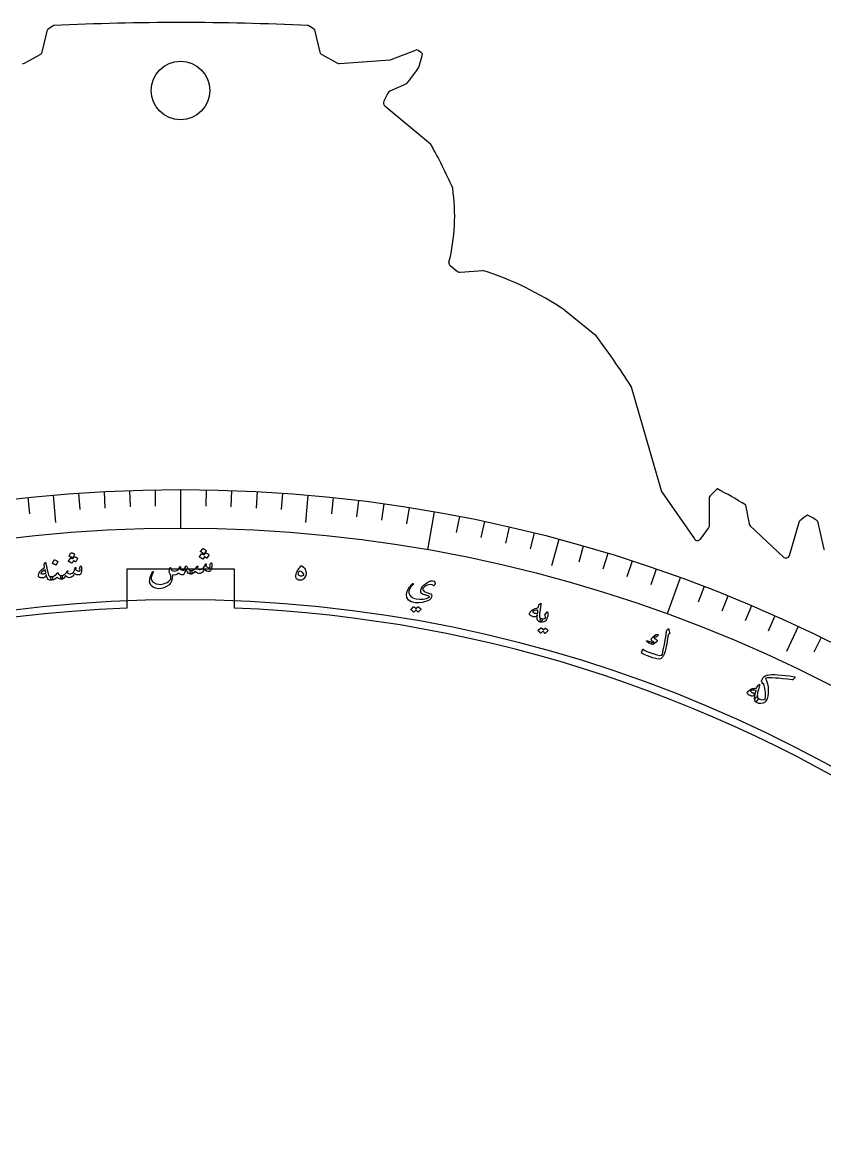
# Model space of a CAD drawing. Header units: millimetres. Extents: x -60 to 60, y -60 to 79.
# Drawn here: x -6.46 to 26.31, y 32.78 to 78.77 of the extents above; entities that cross this region are included whole.
import ezdxf

# ---------------------------------------------------------------- set-up
doc = ezdxf.new("R2010")
doc.units = ezdxf.units.MM
for name, color, linetype in [('CUT_INNER', 6, 'Continuous'), ('CUT_OUTER', 1, 'Continuous'), ('ENGRAVE', 7, 'Continuous'), ('ENGRAVE_FINE', 8, 'Continuous'), ('TEXT', 5, 'Continuous')]:
    doc.layers.add(name, color=color, linetype=linetype)

msp = doc.modelspace()

# ---------------------------------------------------------------- linework, layer by layer
at = {"layer": 'CUT_INNER'}
for points in [[(2.2, 56.44), (-2.2, 56.44), (-2.2, 54.8556)], [(2.2, 54.8556), (2.2, 56.44)]]:
    msp.add_lwpolyline(points, dxfattribs=at)
msp.add_circle((0, 75.9926), 1.2, dxfattribs=at)
for centre, radius, start, end in [((0.0002, -0.0002), 54.8999, 92.29679, 23.90649), ((0.0007, 0.0006), 54.8991, 23.90599, 87.70406)]:
    msp.add_arc(centre, radius, start, end, dxfattribs=at)
at = {"layer": 'CUT_OUTER'}
for points in [[(-5.6578, 77.5591), (-5.4284, 78.4754), (-5.4275, 78.4787)], [(5.4665, 78.4787), (5.4674, 78.4754), (5.6962, 77.5592)], [(-6.3716, 77.1081), (-5.7305, 77.4644)], [(5.7689, 77.4644), (6.41, 77.1081)], [(8.5999, 77.2579), (9.6405, 77.6585), (9.6438, 77.6596)], [(6.4944, 77.0897), (8.5575, 77.2483)], [(8.4731, 75.8914), (8.3048, 75.5544)], [(9.2345, 76.2674), (9.2311, 76.2656), (8.5464, 75.9615)], [(8.343, 75.3722), (10.2144, 73.8121), (10.2172, 73.8095)], [(11.0207, 68.8422), (11.3174, 68.6047)], [(11.4235, 68.5723), (12.344, 68.6487), (12.3474, 68.6488), (12.3506, 68.6478)], [(15.7079, 67.0091), (16.9316, 66.0305), (16.9343, 66.0281)], [(18.4084, 63.8981), (18.4097, 63.8943), (19.6306, 59.6624)], [(19.6514, 59.6186), (20.9932, 57.6804)], [(21.6036, 58.2146), (21.6036, 59.3897), (21.6038, 59.3933)], [(23.0777, 59.0651), (23.0785, 59.0617), (23.2322, 58.2932)], [(24.8793, 57.0046), (25.2884, 58.4067), (25.2895, 58.4099)], [(26.0266, 58.4099), (26.0276, 58.4062), (26.2622, 57.3102)], [(21.2365, 57.6757), (21.5735, 58.1246)], [(23.2765, 58.2134), (24.6325, 56.9374)]]:
    msp.add_lwpolyline(points, dxfattribs=at)
for centre, radius, start, end in [((-3.5521, 75.9343), 3.1609, 121.04418, 126.39224), ((0.0192, -27.2834), 106.0534, 87.188828, 92.811179), ((3.6909, 76.0782), 2.9858, 53.51041, 59.18177), ((-5.8033, 77.5955), 0.15, 299.06252, 345.9473), ((5.8418, 77.5955), 0.15, 194.01978, 240.93748), ((8.546, 77.3979), 0.15, 274.39747, 291.05699), ((8.0747, 75.0367), 3.0564, 53.57223, 59.11073), ((3.9346, 78.8862), 6.1151, 341.26901, 346.85899), ((-6.4445, 77.2392), 0.15, 265.60129, 299.06252), ((6.4829, 77.2392), 0.15, 240.93748, 274.39747), ((2.3493, 81.9435), 8.9233, 320.49747, 325.75757), ((8.6073, 75.8244), 0.15, 113.95384, 153.46294), ((8.439, 75.4874), 0.15, 153.46294, 230.18411), ((-6.7741, 64.1846), 19.528, 23.61641, 29.52973), ((3.3978, 70.8786), 7.8028, 345.90721, 8.32029), ((11.1144, 68.9593), 0.15, 172.57873, 231.31971), ((11.4111, 68.7218), 0.15, 231.31971, 274.74339), ((8.3599, 56.2125), 13.0599, 55.76102, 72.20749), ((-4.2498, 49.7917), 26.6905, 31.90526, 37.46805), ((19.7747, 59.704), 0.15, 196.09239, 214.69515), ((25.0734, 56.2511), 4.6811, 132.16419, 137.83461), ((15.9943, 48.0102), 13.1295, 57.35038, 63.11612), ((28.1264, 54.9727), 4.4567, 124.26705, 129.53355), ((23.3534, 54.4211), 4.8017, 56.17046, 61.87363), ((21.4536, 58.2146), 0.15, 323.09654, 360), ((23.3793, 58.3226), 0.15, 191.30993, 226.74187), ((21.1165, 57.7658), 0.15, 214.69515, 323.09654), ((26.4089, 57.3416), 0.15, 192.08042, 227.48005), ((24.7353, 57.0466), 0.15, 226.74187, 343.73174)]:
    msp.add_arc(centre, radius, start, end, dxfattribs=at)
at = {"layer": 'ENGRAVE'}
for points in [[(-5.2027, 59.4668), (-5.1049, 58.3491)], [(0, 59.694), (0, 58.1232)], [(5.2027, 59.4668), (5.1049, 58.3491)], [(10.3658, 58.7871), (10.093, 57.2402)], [(15.4499, 57.66), (15.1595, 56.5762)], [(20.4166, 56.094), (19.8793, 54.6179)], [(25.2278, 54.1011), (24.7536, 53.0843)]]:
    msp.add_lwpolyline(points, dxfattribs=at)
for radius in [59.694, 58.1232, 55.206]:
    msp.add_circle((0, 0), radius, dxfattribs=at)
at = {"layer": 'ENGRAVE_FINE'}
for points in [[(-6.2397, 59.367), (-6.1694, 58.6975)], [(-4.164, 59.5486), (-4.1171, 58.877)], [(-3.1241, 59.6122), (-3.0889, 58.9399)], [(-2.0833, 59.6576), (-2.0598, 58.9848)], [(-1.0418, 59.6849), (-1.0301, 59.0118)], [(1.0418, 59.6849), (1.0301, 59.0118)], [(2.0833, 59.6576), (2.0598, 58.9848)], [(3.1241, 59.6122), (3.0889, 58.9399)], [(4.164, 59.5486), (4.1171, 58.877)], [(6.2397, 59.367), (6.1694, 58.6975)], [(7.2749, 59.249), (7.1928, 58.5809)], [(8.3078, 59.1131), (8.2141, 58.4464)], [(9.3382, 58.9591), (9.2329, 58.2942)], [(11.3902, 58.5973), (11.2617, 57.9364)], [(12.4111, 58.3895), (12.2711, 57.7311)], [(13.4282, 58.164), (13.2768, 57.5081)], [(14.4413, 57.9208), (14.2784, 57.2676)], [(16.4539, 57.3816), (16.2683, 56.7344)], [(17.4528, 57.0857), (17.256, 56.4419)], [(18.4465, 56.7724), (18.2384, 56.1321)], [(19.4345, 56.4418), (19.2153, 55.8053)], [(21.3924, 55.7291), (21.1512, 55.1007)], [(22.3618, 55.3473), (22.1096, 54.7231)], [(23.3243, 54.9486), (23.0613, 54.3289)], [(24.2797, 54.5332), (24.0059, 53.9182)], [(26.1681, 53.6526), (25.873, 53.0475)]]:
    msp.add_lwpolyline(points, dxfattribs=at)
at = {"layer": 'TEXT'}
for points in [[(-4.4754, 57.1123), (-4.4734, 57.1146), (-4.4706, 57.1161), (-4.4668, 57.1168), (-4.4621, 57.1167), (-4.4449, 57.1119), (-4.4283, 57.1063), (-4.4121, 57.1001), (-4.3963, 57.0932), (-4.381, 57.0855), (-4.3659, 57.077), (-4.3511, 57.0676), (-4.3365, 57.0574), (-4.3328, 57.0536), (-4.3309, 57.0498), (-4.3306, 57.0462), (-4.332, 57.0426), (-4.4034, 56.9092), (-4.4062, 56.9067), (-4.41, 56.9062), (-4.4148, 56.9077), (-4.4206, 56.9112), (-4.4256, 56.9142), (-4.4335, 56.9187), (-4.4442, 56.9246), (-4.4579, 56.9319), (-4.4746, 56.9407), (-4.4946, 56.9509), (-4.518, 56.9625), (-4.5446, 56.9755), (-4.5482, 56.9778), (-4.5501, 56.9802), (-4.5503, 56.9827), (-4.5488, 56.9853)], [(1.021, 57.1037), (1.0232, 57.1058), (1.0261, 57.107), (1.03, 57.1074), (1.0346, 57.1069), (1.0512, 57.1004), (1.0672, 57.0933), (1.0827, 57.0855), (1.0976, 57.0771), (1.1121, 57.0681), (1.1263, 57.0581), (1.1401, 57.0474), (1.1535, 57.0358), (1.1561, 57.0323), (1.1572, 57.0286), (1.1568, 57.0247), (1.1549, 57.0206), (1.0713, 56.8947), (1.0691, 56.8931), (1.0658, 56.8931), (1.0615, 56.8949), (1.0562, 56.8983), (1.0527, 56.9007), (1.0472, 56.9044), (1.0397, 56.9093), (1.0303, 56.9156), (1.0189, 56.923), (1.0055, 56.9316), (0.99, 56.9412), (0.9726, 56.9519), (0.912, 56.8589), (0.909, 56.8566), (0.9052, 56.8565), (0.9006, 56.8584), (0.8952, 56.8625), (0.8905, 56.8659), (0.8831, 56.8711), (0.8729, 56.878), (0.8601, 56.8865), (0.8443, 56.8969), (0.8254, 56.9089), (0.8033, 56.9226), (0.7781, 56.9381), (0.7755, 56.9406), (0.7743, 56.9432), (0.7747, 56.9457), (0.7765, 56.9482), (0.8611, 57.0678), (0.8633, 57.0698), (0.8663, 57.0711), (0.8701, 57.0714), (0.8747, 57.0709), (0.8865, 57.0664), (0.8981, 57.0615), (0.9096, 57.0564), (0.921, 57.0509), (0.9322, 57.045), (0.943, 57.0386), (0.9535, 57.0316), (0.9637, 57.0242)], [(0.9068, 57.2802), (0.909, 57.2823), (0.912, 57.2835), (0.9158, 57.2838), (0.9205, 57.2834), (0.9371, 57.2769), (0.9532, 57.2698), (0.9688, 57.2621), (0.9837, 57.2538), (0.9983, 57.2447), (1.0125, 57.2348), (1.0264, 57.2241), (1.0399, 57.2125), (1.0432, 57.2083), (1.0449, 57.2044), (1.0448, 57.2008), (1.043, 57.1973), (0.9594, 57.0712), (0.9564, 57.069), (0.9526, 57.0688), (0.948, 57.0708), (0.9426, 57.0749), (0.9378, 57.0783), (0.9304, 57.0835), (0.9203, 57.0904), (0.9074, 57.099), (0.8915, 57.1093), (0.8725, 57.1213), (0.8504, 57.1351), (0.8251, 57.1505), (0.8217, 57.1531), (0.8201, 57.1557), (0.8201, 57.1582), (0.8218, 57.1607)], [(-5.5374, 56.7072), (-5.5285, 56.7186), (-5.5209, 56.7206), (-5.5144, 56.7133), (-5.5092, 56.6965), (-5.507, 56.6863), (-5.5038, 56.6721), (-5.4997, 56.6541), (-5.4944, 56.6322), (-5.4883, 56.6061), (-5.4813, 56.5757), (-5.4735, 56.5409), (-5.4649, 56.5018), (-5.4564, 56.4634), (-5.4488, 56.429), (-5.4421, 56.3986), (-5.4363, 56.3723), (-5.4315, 56.35), (-5.4276, 56.332), (-5.4246, 56.3182), (-5.4226, 56.3087), (-5.4082, 56.2486), (-5.3913, 56.2025), (-5.3721, 56.1703), (-5.3503, 56.1521), (-5.3356, 56.1456), (-5.3183, 56.1421), (-5.2983, 56.1415), (-5.2756, 56.144), (-5.262, 56.1431), (-5.251, 56.1374), (-5.2428, 56.1271), (-5.2373, 56.1122), (-5.2342, 56.0938), (-5.233, 56.0751), (-5.234, 56.0559), (-5.237, 56.0364), (-5.2416, 56.0195), (-5.2472, 56.0068), (-5.2538, 55.9981), (-5.2615, 55.9936), (-5.305, 55.9899), (-5.3433, 55.9943), (-5.3762, 56.0067), (-5.4039, 56.0273), (-5.4285, 56.0589), (-5.4505, 56.1016), (-5.4698, 56.1552), (-5.4864, 56.2199), (-5.5061, 56.1776), (-5.527, 56.1438), (-5.5491, 56.1186), (-5.5724, 56.1018), (-5.592, 56.0947), (-5.6154, 56.0904), (-5.6427, 56.0888), (-5.6738, 56.09), (-5.7069, 56.094), (-5.7349, 56.0998), (-5.7579, 56.1073), (-5.7757, 56.1167), (-5.7907, 56.1289), (-5.8011, 56.1423), (-5.807, 56.1568), (-5.8084, 56.1723), (-5.8066, 56.1921), (-5.8022, 56.2143), (-5.7954, 56.2389), (-5.786, 56.2658), (-5.7753, 56.2929), (-5.7657, 56.3146), (-5.7573, 56.331), (-5.7499, 56.342), (-5.7077, 56.388), (-5.661, 56.4319), (-5.6098, 56.4737), (-5.554, 56.5134), (-5.5594, 56.5452), (-5.5637, 56.5727), (-5.5669, 56.5959), (-5.5691, 56.6148), (-5.5697, 56.6307), (-5.5683, 56.6452), (-5.5648, 56.6582), (-5.5592, 56.6697)], [(-5.1586, 56.8171), (-5.1567, 56.8194), (-5.1539, 56.8209), (-5.1501, 56.8216), (-5.1454, 56.8216), (-5.1115, 56.8114), (-5.0792, 56.7981), (-5.0485, 56.7817), (-5.0195, 56.7622), (-5.0166, 56.759), (-5.0151, 56.7558), (-5.0152, 56.7524), (-5.0166, 56.7489), (-5.0844, 56.6149), (-5.087, 56.6116), (-5.0908, 56.6105), (-5.0955, 56.6116), (-5.1013, 56.615), (-5.1064, 56.6179), (-5.1143, 56.6223), (-5.125, 56.628), (-5.1387, 56.6352), (-5.1555, 56.6438), (-5.1756, 56.6538), (-5.199, 56.6651), (-5.2257, 56.6778), (-5.2293, 56.68), (-5.2312, 56.6824), (-5.2314, 56.6849), (-5.23, 56.6875)], [(-4.0836, 56.5713), (-4.0801, 56.5741), (-4.0757, 56.5736), (-4.0705, 56.5698), (-4.0644, 56.5626), (-4.0575, 56.5503), (-4.0517, 56.5324), (-4.0469, 56.509), (-4.0433, 56.48), (-4.0404, 56.447), (-4.0399, 56.4147), (-4.0417, 56.383), (-4.0459, 56.352), (-4.0602, 56.2912), (-4.0778, 56.247), (-4.0986, 56.2194), (-4.1227, 56.2084), (-4.1817, 56.2075), (-4.2372, 56.2189), (-4.2892, 56.2424), (-4.3378, 56.2781), (-4.3643, 56.2139), (-4.3976, 56.1628), (-4.4378, 56.1248), (-4.4848, 56.0999), (-4.5355, 56.0912), (-4.5883, 56.0999), (-4.6432, 56.1262), (-4.7002, 56.1698), (-4.7384, 56.1114), (-4.7771, 56.0686), (-4.8163, 56.0416), (-4.8559, 56.0302), (-4.8644, 56.0341), (-4.8733, 56.0473), (-4.8826, 56.0696), (-4.8923, 56.1012), (-4.8976, 56.1327), (-4.8954, 56.1565), (-4.8859, 56.1725), (-4.869, 56.1807), (-4.7936, 56.2048), (-4.7291, 56.2444), (-4.6755, 56.2998), (-4.6328, 56.3707), (-4.6305, 56.3746), (-4.6278, 56.3775), (-4.6249, 56.3793), (-4.6217, 56.3801), (-4.6177, 56.38), (-4.6141, 56.379), (-4.6108, 56.3772), (-4.6078, 56.3745), (-4.6055, 56.3656), (-4.6079, 56.35), (-4.615, 56.3278), (-4.6269, 56.2988), (-4.6066, 56.2789), (-4.5766, 56.2655), (-4.5369, 56.2585), (-4.4874, 56.2579), (-4.4272, 56.2756), (-4.3769, 56.3218), (-4.3365, 56.3963), (-4.3059, 56.4993), (-4.3044, 56.5046), (-4.3024, 56.5084), (-4.2998, 56.5108), (-4.2968, 56.5118), (-4.292, 56.5117), (-4.2878, 56.5108), (-4.2842, 56.509), (-4.2812, 56.5062), (-4.2787, 56.5022), (-4.2772, 56.4981), (-4.2764, 56.494), (-4.2765, 56.4898), (-4.288, 56.4182), (-4.2671, 56.4023), (-4.2424, 56.3888), (-4.2139, 56.3777), (-4.1816, 56.369), (-4.1505, 56.364), (-4.127, 56.3642), (-4.1113, 56.3694), (-4.1034, 56.3798), (-4.1016, 56.3948), (-4.1047, 56.4159), (-4.1127, 56.4428), (-4.1255, 56.4758), (-4.1244, 56.4854), (-4.1171, 56.5046), (-4.1035, 56.5332), (-4.0836, 56.5713)], [(-4.3452, 56.9473), (-4.3432, 56.9496), (-4.3404, 56.9511), (-4.3366, 56.9518), (-4.3319, 56.9517), (-4.3148, 56.9468), (-4.2982, 56.9412), (-4.2821, 56.935), (-4.2664, 56.9281), (-4.2511, 56.9204), (-4.2361, 56.9118), (-4.2213, 56.9024), (-4.2068, 56.8921), (-4.2039, 56.8888), (-4.2025, 56.8853), (-4.2025, 56.8814), (-4.204, 56.8772), (-4.2755, 56.744), (-4.2775, 56.7421), (-4.2808, 56.7419), (-4.2853, 56.7432), (-4.2909, 56.7462), (-4.2946, 56.7482), (-4.3004, 56.7513), (-4.3083, 56.7556), (-4.3182, 56.7609), (-4.3303, 56.7672), (-4.3445, 56.7745), (-4.3607, 56.7826), (-4.3791, 56.7916), (-4.4307, 56.6933), (-4.4335, 56.6908), (-4.4372, 56.6903), (-4.442, 56.6918), (-4.4478, 56.6954), (-4.4528, 56.6983), (-4.4607, 56.7028), (-4.4714, 56.7086), (-4.485, 56.716), (-4.5017, 56.7248), (-4.5216, 56.735), (-4.5449, 56.7466), (-4.5715, 56.7596), (-4.5743, 56.7619), (-4.5757, 56.7643), (-4.5756, 56.7668), (-4.574, 56.7695), (-4.501, 56.8965), (-4.499, 56.8988), (-4.4962, 56.9003), (-4.4924, 56.901), (-4.4877, 56.9009), (-4.4756, 56.8975), (-4.4636, 56.8938), (-4.4516, 56.8897), (-4.4398, 56.8853), (-4.4281, 56.8805), (-4.4167, 56.8751), (-4.4056, 56.8692), (-4.3947, 56.8628)], [(0.1972, 56.547), (0.2004, 56.5555), (0.2052, 56.5625), (0.2114, 56.5681), (0.2191, 56.5721), (0.229, 56.5736), (0.2388, 56.5699), (0.2483, 56.561), (0.2576, 56.5468), (0.2987, 56.4777), (0.3407, 56.4285), (0.3837, 56.3991), (0.4275, 56.3897), (0.4486, 56.3843), (0.4616, 56.3668), (0.4666, 56.3371), (0.4636, 56.2954), (0.4579, 56.2705), (0.4499, 56.2527), (0.4393, 56.2421), (0.4264, 56.2387), (0.3675, 56.2509), (0.3144, 56.2868), (0.267, 56.3463), (0.2252, 56.4295), (0.2218, 56.4369), (0.2181, 56.4391), (0.2142, 56.4361), (0.2101, 56.4278), (0.1904, 56.366), (0.1734, 56.3164), (0.1592, 56.2789), (0.1477, 56.2535), (0.1363, 56.2352), (0.1222, 56.2221), (0.1054, 56.2143), (0.0859, 56.2117), (0.0384, 56.2158), (-0.0075, 56.2298), (-0.0517, 56.2536), (-0.0944, 56.2872), (-0.1423, 56.2449), (-0.1977, 56.2173), (-0.2606, 56.2042), (-0.3311, 56.2057), (-0.3331, 56.1617), (-0.3364, 56.1201), (-0.3409, 56.0811), (-0.3467, 56.0446), (-0.3538, 56.0104), (-0.3621, 55.9786), (-0.3717, 55.9491), (-0.3825, 55.9218), (-0.4001, 55.8855), (-0.4218, 55.8523), (-0.4477, 55.8222), (-0.4777, 55.7952), (-0.5765, 55.7293), (-0.6791, 55.6824), (-0.7855, 55.6545), (-0.8958, 55.6457), (-1.0227, 55.6615), (-1.1241, 55.705), (-1.2003, 55.7763), (-1.2512, 55.8756), (-1.2592, 55.9107), (-1.262, 55.9529), (-1.2596, 56.0022), (-1.2519, 56.0585), (-1.2379, 56.1206), (-1.2164, 56.1873), (-1.1875, 56.2585), (-1.1511, 56.3342), (-1.1477, 56.3394), (-1.1441, 56.3432), (-1.1403, 56.3455), (-1.1362, 56.3463), (-1.1308, 56.3459), (-1.1262, 56.3444), (-1.1224, 56.3418), (-1.1194, 56.3382), (-1.1174, 56.334), (-1.1167, 56.3295), (-1.1172, 56.3247), (-1.119, 56.3198), (-1.1613, 56.2288), (-1.1886, 56.1526), (-1.2009, 56.0912), (-1.1984, 56.0446), (-1.1602, 55.9583), (-1.0948, 55.8931), (-1.0021, 55.8489), (-0.8822, 55.8255), (-0.823, 55.8241), (-0.76, 55.8315), (-0.6932, 55.8477), (-0.6226, 55.8727), (-0.5518, 55.9057), (-0.4914, 55.9445), (-0.4413, 55.9889), (-0.4016, 56.0392), (-0.3922, 56.1057), (-0.3996, 56.1743), (-0.424, 56.2448), (-0.4654, 56.3172), (-0.4696, 56.3255), (-0.4718, 56.3335), (-0.4722, 56.3414), (-0.4707, 56.3491), (-0.4333, 56.4886), (-0.4279, 56.5013), (-0.4217, 56.5072), (-0.4146, 56.5064), (-0.4066, 56.4989), (-0.3957, 56.4786), (-0.3853, 56.4563), (-0.3753, 56.4318), (-0.3657, 56.4052), (-0.3482, 56.3826), (-0.3128, 56.3699), (-0.2595, 56.3671), (-0.1882, 56.3742), (-0.1496, 56.3853), (-0.1159, 56.405), (-0.087, 56.4333), (-0.0628, 56.4701), (-0.0596, 56.4753), (-0.0566, 56.4808), (-0.0537, 56.4867), (-0.0511, 56.4928), (-0.0486, 56.4992), (-0.0461, 56.5056), (-0.0436, 56.5122), (-0.0411, 56.5188), (-0.036, 56.5314), (-0.0306, 56.5406), (-0.0251, 56.5465), (-0.0193, 56.549), (-0.0143, 56.5491), (-0.0092, 56.5478), (-0.0042, 56.545), (0.0008, 56.5407), (0.005, 56.5361), (0.0075, 56.531), (0.0084, 56.5252), (0.0075, 56.5188), (-0.0092, 56.4702), (-0.0113, 56.4554), (-0.0092, 56.4429), (-0.0029, 56.4327), (0.0075, 56.4249), (0.0405, 56.4099), (0.0741, 56.4017), (0.1083, 56.4005), (0.1431, 56.4062), (0.1546, 56.4169), (0.1675, 56.4439), (0.1817, 56.4873), (0.1972, 56.547)], [(1.2462, 56.7048), (1.2499, 56.7073), (1.2542, 56.7063), (1.259, 56.702), (1.2644, 56.6944), (1.2701, 56.6814), (1.2743, 56.6631), (1.2768, 56.6393), (1.2777, 56.6101), (1.2775, 56.577), (1.275, 56.5447), (1.2702, 56.5134), (1.2631, 56.4829), (1.2431, 56.4238), (1.2215, 56.3814), (1.1981, 56.3559), (1.1731, 56.3472), (1.1143, 56.3519), (1.0601, 56.3683), (1.0106, 56.3966), (0.9655, 56.4367), (0.9331, 56.3753), (0.8951, 56.3276), (0.8515, 56.2935), (0.8024, 56.2732), (0.7511, 56.2692), (0.6994, 56.2829), (0.6472, 56.3142), (0.5946, 56.363), (0.551, 56.3084), (0.5084, 56.2694), (0.4669, 56.2462), (0.4264, 56.2387), (0.4183, 56.2433), (0.4107, 56.2572), (0.4035, 56.2804), (0.3969, 56.3127), (0.3946, 56.3446), (0.3989, 56.3681), (0.4099, 56.3831), (0.4275, 56.3897), (0.5049, 56.4066), (0.5728, 56.44), (0.6313, 56.49), (0.6805, 56.5567), (0.6832, 56.5603), (0.6861, 56.5629), (0.6891, 56.5645), (0.6924, 56.5649), (0.6964, 56.5645), (0.6999, 56.5632), (0.703, 56.561), (0.7057, 56.5581), (0.7072, 56.549), (0.7033, 56.5338), (0.6942, 56.5123), (0.6797, 56.4845), (0.6979, 56.4628), (0.7265, 56.4466), (0.7654, 56.4359), (0.8147, 56.4307), (0.8763, 56.4427), (0.9307, 56.4839), (0.9779, 56.5543), (1.018, 56.654), (1.02, 56.6591), (1.0224, 56.6627), (1.0251, 56.6649), (1.0283, 56.6656), (1.033, 56.6651), (1.0371, 56.6637), (1.0405, 56.6616), (1.0433, 56.6586), (1.0453, 56.6543), (1.0465, 56.6501), (1.0469, 56.6459), (1.0464, 56.6417), (1.0283, 56.5716), (1.0476, 56.5538), (1.0709, 56.5381), (1.0982, 56.5243), (1.1295, 56.5126), (1.1601, 56.5047), (1.1834, 56.5027), (1.1995, 56.5064), (1.2085, 56.516), (1.2116, 56.5308), (1.2105, 56.552), (1.2051, 56.5796), (1.1954, 56.6136), (1.1974, 56.6231), (1.2065, 56.6415), (1.2228, 56.6687), (1.2462, 56.7048)], [(4.9049, 56.5751), (4.9198, 56.5804), (4.9362, 56.5804), (4.954, 56.5749), (4.9732, 56.5641), (5.0201, 56.5265), (5.0588, 56.4849), (5.0892, 56.4394), (5.1114, 56.39), (5.1253, 56.3394), (5.1304, 56.2885), (5.1269, 56.2373), (5.1148, 56.1858), (5.097, 56.1395), (5.0745, 56.0989), (5.0474, 56.064), (5.0155, 56.0347), (4.9805, 56.0121), (4.9439, 55.9969), (4.9056, 55.9892), (4.8658, 55.989), (4.8144, 55.9972), (4.7735, 56.0154), (4.743, 56.0437), (4.723, 56.082), (4.7129, 56.1274), (4.7122, 56.1785), (4.7211, 56.2353), (4.7395, 56.2979), (4.7663, 56.3621), (4.8001, 56.4224), (4.8411, 56.4787), (4.8892, 56.531), (4.8909, 56.5335), (4.8923, 56.5379), (4.8935, 56.5442), (4.8944, 56.5524), (4.8957, 56.5614), (4.8979, 56.5681), (4.9009, 56.5727), (4.9049, 56.5751)], [(-5.5323, 56.4127), (-5.5909, 56.3859), (-5.6398, 56.3552), (-5.679, 56.3206), (-5.7084, 56.2821), (-5.7101, 56.2771), (-5.7096, 56.2727), (-5.7068, 56.269), (-5.7017, 56.2659), (-5.6835, 56.2602), (-5.6641, 56.2564), (-5.6433, 56.2546), (-5.6213, 56.2546), (-5.598, 56.2566), (-5.5734, 56.2604), (-5.5475, 56.2662), (-5.5204, 56.2739), (-5.5162, 56.2757), (-5.512, 56.2785), (-5.5076, 56.2824), (-5.5031, 56.2874), (-5.5055, 56.301), (-5.5082, 56.3151), (-5.5113, 56.3299), (-5.5147, 56.3453), (-5.5185, 56.3612), (-5.5228, 56.3778), (-5.5273, 56.3949), (-5.5323, 56.4127)], [(-4.869, 56.1807), (-4.8554, 56.1776), (-4.8453, 56.1739), (-4.8388, 56.1697), (-4.8357, 56.1651), (-4.8338, 56.1576), (-4.8326, 56.1485), (-4.8321, 56.1376), (-4.8323, 56.1249), (-4.8352, 56.0842), (-4.8401, 56.0548), (-4.847, 56.0368), (-4.8559, 56.0302), (-4.9014, 56.0327), (-4.948, 56.0479), (-4.9957, 56.0758), (-5.0446, 56.1164), (-5.0838, 56.0716), (-5.133, 56.0363), (-5.1922, 56.0103), (-5.2615, 55.9936), (-5.2692, 55.9945), (-5.2758, 55.9986), (-5.2812, 56.006), (-5.2854, 56.0166), (-5.3054, 56.0856), (-5.3076, 56.0933), (-5.3078, 56.1018), (-5.3059, 56.1111), (-5.302, 56.1213), (-5.2972, 56.1293), (-5.2912, 56.1358), (-5.284, 56.1407), (-5.2756, 56.144), (-5.1926, 56.1644), (-5.1255, 56.1933), (-5.0743, 56.2308), (-5.0389, 56.2769), (-5.0348, 56.2832), (-5.0298, 56.2878), (-5.0237, 56.2909), (-5.0167, 56.2924), (-5.01, 56.292), (-5.0051, 56.2896), (-5.0018, 56.2852), (-5.0003, 56.2787), (-4.9996, 56.2724), (-4.9984, 56.2671), (-4.997, 56.2625), (-4.9952, 56.2589), (-4.9642, 56.2277), (-4.9328, 56.2042), (-4.9011, 56.1886), (-4.869, 56.1807)], [(5.0321, 56.2017), (5.0399, 56.2099), (5.0419, 56.2211), (5.038, 56.2353), (5.0283, 56.2526), (4.9933, 56.2983), (4.9582, 56.3313), (4.9231, 56.3516), (4.8878, 56.3593), (4.8706, 56.3577), (4.8542, 56.35), (4.8385, 56.3361), (4.8235, 56.316), (4.811, 56.294), (4.8027, 56.2744), (4.7986, 56.2572), (4.7987, 56.2423), (4.808, 56.2143), (4.8264, 56.1932), (4.8537, 56.1792), (4.8901, 56.1721), (4.9308, 56.1712), (4.9681, 56.1758), (5.0019, 56.186), (5.0321, 56.2017)], [(10.3286, 55.7753), (10.2783, 55.803), (10.2186, 55.8147), (10.1496, 55.8104), (10.0713, 55.7899), (10.0197, 55.7662), (9.9747, 55.7348), (9.9363, 55.6959), (9.9044, 55.6493), (9.9004, 55.6396), (9.8983, 55.6291), (9.8982, 55.6179), (9.9001, 55.6058), (9.92, 55.5658), (9.9591, 55.5313), (10.0174, 55.5023), (10.095, 55.4787), (10.1717, 55.456), (10.2256, 55.4304), (10.2569, 55.4019), (10.2656, 55.3706), (10.2559, 55.31), (10.2342, 55.2586), (10.2004, 55.2162), (10.1546, 55.1829), (10.0174, 55.1213), (9.8766, 55.0829), (9.7319, 55.0676), (9.5833, 55.0754), (9.4262, 55.114), (9.3154, 55.1827), (9.2507, 55.2816), (9.2322, 55.411), (9.2412, 55.4788), (9.2631, 55.5505), (9.2979, 55.6259), (9.3458, 55.7051), (9.3615, 55.7267), (9.3773, 55.7474), (9.3934, 55.7672), (9.4096, 55.7862), (9.4261, 55.8044), (9.4431, 55.8218), (9.4605, 55.8386), (9.4783, 55.8546), (9.4874, 55.8609), (9.495, 55.8628), (9.501, 55.8603), (9.5053, 55.8534), (9.5071, 55.8454), (9.5065, 55.8379), (9.5037, 55.8307), (9.4986, 55.8239), (9.412, 55.7258), (9.355, 55.6337), (9.3277, 55.5477), (9.3297, 55.4678), (9.3642, 55.3782), (9.4253, 55.3087), (9.5129, 55.2592), (9.627, 55.2297), (9.7774, 55.2155), (9.9164, 55.2223), (10.0441, 55.2503), (10.1608, 55.2995), (10.1681, 55.3041), (10.1715, 55.3094), (10.171, 55.3155), (10.1666, 55.3223), (10.1465, 55.337), (10.1099, 55.3531), (10.0568, 55.3705), (9.987, 55.3891), (9.9166, 55.4109), (9.8646, 55.4374), (9.831, 55.4687), (9.8159, 55.5049), (9.8129, 55.5447), (9.8173, 55.5851), (9.829, 55.6262), (9.8481, 55.6679), (9.9002, 55.7471), (9.9655, 55.817), (10.044, 55.8774), (10.1357, 55.9283), (10.1598, 55.94), (10.1828, 55.9496), (10.2049, 55.9573), (10.226, 55.9631), (10.2461, 55.967), (10.2649, 55.9692), (10.2826, 55.9697), (10.2991, 55.9684), (10.3613, 55.9509), (10.395, 55.9161), (10.4002, 55.8643), (10.3769, 55.7953), (10.3657, 55.7777), (10.3539, 55.7685), (10.3415, 55.7677), (10.3286, 55.7753)], [(9.6965, 54.9057), (9.6989, 54.9074), (9.7019, 54.9081), (9.7057, 54.9079), (9.7101, 54.9067), (9.725, 54.8978), (9.7394, 54.8883), (9.7531, 54.8783), (9.7662, 54.8678), (9.7787, 54.8566), (9.7908, 54.8446), (9.8024, 54.8319), (9.8136, 54.8184), (9.8156, 54.8145), (9.816, 54.8107), (9.815, 54.8069), (9.8126, 54.8032), (9.7122, 54.6916), (9.7098, 54.6903), (9.7067, 54.6909), (9.7028, 54.6933), (9.6982, 54.6975), (9.6952, 54.7011), (9.6901, 54.7064), (9.6831, 54.7131), (9.674, 54.7214), (9.6627, 54.7313), (9.6493, 54.743), (9.6337, 54.7564), (9.6158, 54.7716), (9.5371, 54.6849), (9.5337, 54.6824), (9.5299, 54.6823), (9.5257, 54.6847), (9.5211, 54.6894), (9.5171, 54.6935), (9.5108, 54.6997), (9.5021, 54.708), (9.4911, 54.7185), (9.4774, 54.731), (9.4611, 54.7458), (9.4419, 54.7627), (9.42, 54.7818), (9.4179, 54.7847), (9.4172, 54.7874), (9.4179, 54.7898), (9.4201, 54.792), (9.5207, 54.899), (9.5231, 54.9007), (9.5261, 54.9014), (9.5299, 54.9012), (9.5343, 54.9), (9.5471, 54.8931), (9.5595, 54.8856), (9.5713, 54.8775), (9.5825, 54.8686), (9.5932, 54.8592), (9.6035, 54.8494), (9.6132, 54.8391), (9.6224, 54.8284)], [(14.7002, 55.048), (14.7125, 55.0555), (14.7204, 55.0547), (14.7238, 55.0455), (14.7228, 55.028), (14.7213, 55.0177), (14.7193, 55.0033), (14.7169, 54.985), (14.7141, 54.9626), (14.7107, 54.936), (14.7065, 54.9051), (14.7017, 54.8698), (14.6961, 54.8302), (14.6906, 54.7912), (14.6856, 54.7563), (14.6812, 54.7255), (14.6774, 54.6988), (14.6741, 54.6763), (14.6714, 54.6581), (14.6694, 54.6441), (14.6679, 54.6345), (14.6604, 54.5732), (14.66, 54.5241), (14.6667, 54.4872), (14.6807, 54.4625), (14.6922, 54.4512), (14.7072, 54.4418), (14.7257, 54.4343), (14.7478, 54.4287), (14.7603, 54.423), (14.7685, 54.4139), (14.7726, 54.4014), (14.7725, 54.3855), (14.769, 54.3672), (14.7635, 54.3492), (14.7559, 54.3316), (14.7463, 54.3143), (14.736, 54.3002), (14.7263, 54.2902), (14.7171, 54.2845), (14.7083, 54.2829), (14.6663, 54.2947), (14.632, 54.3122), (14.6055, 54.3354), (14.5868, 54.3643), (14.5748, 54.4026), (14.5691, 54.4503), (14.5699, 54.5073), (14.577, 54.5737), (14.5438, 54.541), (14.5124, 54.5167), (14.4828, 54.5008), (14.4551, 54.4933), (14.4343, 54.4935), (14.4108, 54.4976), (14.3847, 54.5057), (14.356, 54.5177), (14.3264, 54.5331), (14.3022, 54.5483), (14.2833, 54.5635), (14.2699, 54.5785), (14.2602, 54.5952), (14.2551, 54.6114), (14.2546, 54.627), (14.2588, 54.6421), (14.2675, 54.66), (14.2793, 54.6792), (14.2943, 54.6998), (14.3125, 54.7217), (14.3321, 54.7434), (14.3487, 54.7604), (14.3623, 54.7727), (14.373, 54.7804), (14.4287, 54.8087), (14.4879, 54.8335), (14.5505, 54.8547), (14.6166, 54.8723), (14.6228, 54.9039), (14.6284, 54.9312), (14.6335, 54.954), (14.6381, 54.9725), (14.6431, 54.9876), (14.6495, 55.0007), (14.6574, 55.0116), (14.6666, 55.0204)], [(14.6017, 54.7703), (14.5374, 54.7658), (14.4808, 54.7542), (14.432, 54.7355), (14.391, 54.7098), (14.3876, 54.7057), (14.3866, 54.7014), (14.3879, 54.6969), (14.3916, 54.6923), (14.4066, 54.6806), (14.4235, 54.6702), (14.4422, 54.6612), (14.4629, 54.6535), (14.4854, 54.6472), (14.5098, 54.6422), (14.536, 54.6385), (14.5642, 54.6362), (14.5687, 54.6364), (14.5736, 54.6375), (14.5791, 54.6397), (14.585, 54.6428), (14.5876, 54.6563), (14.59, 54.6705), (14.5923, 54.6854), (14.5945, 54.701), (14.5965, 54.7173), (14.5984, 54.7343), (14.6001, 54.752), (14.6017, 54.7703)], [(14.8982, 54.5982), (14.971, 54.6862), (14.9807, 54.6954), (14.9889, 54.6974), (14.9955, 54.6922), (15.0006, 54.6798), (15.0068, 54.6452), (15.0094, 54.6102), (15.0084, 54.5747), (15.0037, 54.5388), (14.9953, 54.5024), (14.983, 54.4651), (14.9668, 54.4271), (14.9467, 54.3883), (14.9009, 54.3263), (14.846, 54.288), (14.7818, 54.2736), (14.7083, 54.2829), (14.7016, 54.2903), (14.6974, 54.308), (14.6958, 54.3362), (14.6968, 54.3747), (14.6995, 54.3947), (14.7043, 54.4105), (14.7112, 54.422), (14.7202, 54.4292), (14.7264, 54.4312), (14.7331, 54.4318), (14.7402, 54.431), (14.7478, 54.4287), (14.7929, 54.418), (14.8343, 54.4165), (14.8718, 54.4243), (14.9057, 54.4413), (14.9074, 54.4429), (14.9085, 54.4453), (14.909, 54.4486), (14.9088, 54.4527), (14.9087, 54.4773), (14.9057, 54.5031), (14.8997, 54.5302), (14.8908, 54.5585), (14.8882, 54.569), (14.8886, 54.5791), (14.8919, 54.5888), (14.8982, 54.5982)], [(14.8978, 54.0345), (14.9003, 54.036), (14.9035, 54.0365), (14.9072, 54.0359), (14.9115, 54.0342), (14.9256, 54.0239), (14.9391, 54.0131), (14.9519, 54.0019), (14.964, 53.9901), (14.9755, 53.9778), (14.9865, 53.9647), (14.9969, 53.9509), (15.0069, 53.9364), (15.0084, 53.9324), (15.0086, 53.9286), (15.0072, 53.9249), (15.0044, 53.9214), (14.8936, 53.8198), (14.891, 53.8188), (14.8879, 53.8197), (14.8843, 53.8224), (14.8801, 53.827), (14.8774, 53.831), (14.8729, 53.8367), (14.8664, 53.844), (14.8581, 53.8531), (14.8478, 53.8641), (14.8354, 53.877), (14.821, 53.8919), (14.8046, 53.9088), (14.7177, 53.8299), (14.7141, 53.8278), (14.7103, 53.828), (14.7063, 53.8308), (14.7022, 53.8359), (14.6986, 53.8404), (14.6928, 53.8472), (14.6849, 53.8563), (14.6748, 53.8677), (14.6623, 53.8816), (14.6473, 53.8978), (14.6298, 53.9165), (14.6096, 53.9376), (14.6078, 53.9407), (14.6073, 53.9434), (14.6083, 53.9458), (14.6106, 53.9478), (14.7213, 54.0446), (14.7238, 54.0461), (14.727, 54.0466), (14.7307, 54.046), (14.735, 54.0444), (14.7472, 54.0363), (14.7588, 54.0277), (14.7699, 54.0184), (14.7803, 54.0085), (14.7902, 53.9982), (14.7995, 53.9874), (14.8083, 53.9762), (14.8165, 53.9647)], [(19.9463, 53.9856), (19.949, 53.9654), (19.9525, 53.9459), (19.9568, 53.9272), (19.9617, 53.9092), (19.9675, 53.8919), (19.9741, 53.8753), (19.9817, 53.8593), (19.9903, 53.844), (19.9928, 53.8362), (19.9918, 53.8286), (19.9873, 53.8213), (19.9792, 53.8141), (19.9329, 53.7776), (19.9282, 53.7735), (19.9246, 53.7699), (19.9221, 53.7668), (19.9207, 53.7642), (19.8996, 53.6269), (19.8795, 53.5032), (19.8606, 53.393), (19.8428, 53.2964), (19.826, 53.2135), (19.8104, 53.1444), (19.7958, 53.0891), (19.7824, 53.0476), (19.7537, 52.9706), (19.7432, 52.9466), (19.7315, 52.9231), (19.7186, 52.8999), (19.7045, 52.877), (19.689, 52.8544), (19.6722, 52.8323), (19.654, 52.8106), (19.6344, 52.7894), (19.5733, 52.7696), (19.4601, 52.7828), (19.2944, 52.8285), (19.0761, 52.9063), (19.0088, 52.9331), (18.9472, 52.9597), (18.8912, 52.9859), (18.8408, 53.0119), (18.8368, 53.0156), (18.8344, 53.0199), (18.8338, 53.0247), (18.8349, 53.03), (18.8421, 53.0547), (18.8487, 53.0772), (18.855, 53.0973), (18.8607, 53.1152), (18.866, 53.131), (18.871, 53.1449), (18.8757, 53.157), (18.88, 53.1671), (18.8828, 53.1727), (18.886, 53.1752), (18.8897, 53.1747), (18.8939, 53.1711), (18.9268, 53.1468), (18.9713, 53.1217), (19.0276, 53.0957), (19.0955, 53.0687), (19.3006, 52.9946), (19.4644, 52.9457), (19.5871, 52.9225), (19.6688, 52.9252), (19.6865, 52.9731), (19.7091, 53.0637), (19.7365, 53.197), (19.7686, 53.3732), (19.7992, 53.55), (19.8217, 53.6841), (19.8362, 53.7752), (19.8428, 53.8234), (19.8442, 53.8367), (19.8455, 53.8492), (19.8467, 53.8608), (19.8479, 53.8716), (19.8489, 53.8814), (19.8497, 53.8902), (19.8504, 53.8978), (19.8509, 53.9045), (19.8529, 53.9186), (19.8571, 53.9312), (19.8635, 53.9424), (19.8721, 53.9521), (19.9246, 54.0007), (19.9286, 54.0038), (19.9322, 54.0055), (19.9356, 54.0057), (19.9387, 54.0045), (19.9417, 54.001), (19.944, 53.9967), (19.9455, 53.9915), (19.9463, 53.9856)], [(19.5049, 53.7754), (19.5078, 53.774), (19.5099, 53.7718), (19.5114, 53.7691), (19.5122, 53.7657), (19.5119, 53.763), (19.5111, 53.7602), (19.5099, 53.7574), (19.5082, 53.7546), (19.4444, 53.6831), (19.4373, 53.6761), (19.4306, 53.6712), (19.4245, 53.6683), (19.4189, 53.6674), (19.3969, 53.669), (19.3772, 53.6677), (19.3598, 53.6636), (19.3448, 53.6567), (19.3406, 53.6517), (19.3413, 53.6445), (19.3472, 53.6351), (19.358, 53.6234), (19.3658, 53.6171), (19.374, 53.6109), (19.3825, 53.6048), (19.3914, 53.5988), (19.4008, 53.5929), (19.4107, 53.5869), (19.4212, 53.581), (19.4323, 53.5751), (19.4665, 53.5438), (19.467, 53.5049), (19.4337, 53.4584), (19.3667, 53.4043), (19.342, 53.3899), (19.3194, 53.38), (19.2988, 53.3744), (19.2802, 53.3731), (19.2613, 53.3759), (19.2364, 53.3832), (19.2055, 53.395), (19.1687, 53.4115), (19.1501, 53.4203), (19.1326, 53.4293), (19.1164, 53.4386), (19.1013, 53.4481), (19.0874, 53.4575), (19.0744, 53.4666), (19.0624, 53.4754), (19.0515, 53.4837), (19.0453, 53.4907), (19.0416, 53.4975), (19.0403, 53.5041), (19.0413, 53.5105), (19.0445, 53.5164), (19.0491, 53.5198), (19.055, 53.5207), (19.0623, 53.5191), (19.0849, 53.5127), (19.1105, 53.505), (19.1389, 53.496), (19.1703, 53.4858), (19.2288, 53.4667), (19.2753, 53.4539), (19.3097, 53.4474), (19.332, 53.4472), (19.3353, 53.4481), (19.3376, 53.4501), (19.3389, 53.4531), (19.3392, 53.4571), (19.3386, 53.4599), (19.3368, 53.4629), (19.3337, 53.4661), (19.3294, 53.4696), (19.2873, 53.4972), (19.2701, 53.5097), (19.2562, 53.5227), (19.2456, 53.5363), (19.2384, 53.5505), (19.2334, 53.5659), (19.2324, 53.5803), (19.2354, 53.5937), (19.2422, 53.6062), (19.3033, 53.685), (19.3675, 53.7395), (19.4347, 53.7696), (19.5049, 53.7754)], [(25.0762, 52.052), (25.0931, 52.0472), (25.1011, 52.0386), (25.1001, 52.0262), (25.0901, 52.0099), (25.0411, 51.9516), (25.0277, 51.9371), (25.015, 51.9269), (25.0029, 51.9211), (24.9915, 51.9196), (24.7912, 51.9469), (24.6091, 51.969), (24.4453, 51.9859), (24.2997, 51.9979), (24.1724, 52.0049), (24.0635, 52.0067), (23.973, 52.0033), (23.9009, 51.995), (23.9448, 51.8824), (23.978, 51.7654), (24.0004, 51.644), (24.0122, 51.5182), (24.0111, 51.3785), (23.9939, 51.2564), (23.9607, 51.1519), (23.9117, 51.0651), (23.8826, 51.0294), (23.8545, 51.002), (23.8276, 50.9829), (23.8018, 50.972), (23.7084, 50.9563), (23.6265, 50.9591), (23.5561, 50.9806), (23.4971, 51.0208), (23.4763, 51.0477), (23.4666, 51.0801), (23.4681, 51.1179), (23.4809, 51.1612), (23.4961, 51.1935), (23.5125, 51.215), (23.5302, 51.2258), (23.5492, 51.2259), (23.5569, 51.2219), (23.5657, 51.2146), (23.5755, 51.2041), (23.5863, 51.1903), (23.6353, 51.1435), (23.7011, 51.1179), (23.7836, 51.1135), (23.8831, 51.1303), (23.9035, 51.2607), (23.9011, 51.4093), (23.8757, 51.5762), (23.827, 51.7612), (23.8248, 51.7649), (23.8217, 51.7669), (23.8175, 51.7673), (23.8124, 51.766), (23.7892, 51.7601), (23.784, 51.7591), (23.7796, 51.7604), (23.7759, 51.7638), (23.773, 51.7694), (23.737, 51.8856), (23.7381, 51.8927), (23.7441, 51.9072), (23.7549, 51.9293), (23.7705, 51.9588), (23.7881, 51.9897), (23.8043, 52.0144), (23.819, 52.0328), (23.8323, 52.045), (23.852, 52.0591), (23.8715, 52.0718), (23.8906, 52.083), (23.9093, 52.0927), (23.9279, 52.1011), (23.9461, 52.1081), (23.9642, 52.1139), (23.982, 52.1184), (24.0638, 52.1297), (24.1612, 52.1357), (24.2744, 52.1361), (24.4033, 52.131), (24.5479, 52.1202), (24.7083, 52.1035), (24.8844, 52.0808), (25.0762, 52.052)], [(23.5863, 51.1903), (23.5929, 51.1689), (23.5905, 51.1445), (23.5791, 51.1171), (23.5587, 51.0866), (23.5307, 51.0548), (23.5081, 51.0365), (23.4907, 51.0317), (23.4786, 51.0404), (23.4579, 51.0939), (23.4514, 51.1641), (23.4592, 51.2511), (23.4813, 51.3549), (23.4393, 51.3071), (23.4027, 51.2745), (23.3714, 51.257), (23.3454, 51.2546), (23.3334, 51.2576), (23.3208, 51.2616), (23.3076, 51.2665), (23.2938, 51.2725), (23.2795, 51.2791), (23.2645, 51.2862), (23.249, 51.2938), (23.2329, 51.3019), (23.2052, 51.3178), (23.1841, 51.3319), (23.1694, 51.3441), (23.1613, 51.3546), (23.1542, 51.3779), (23.1527, 51.3985), (23.1568, 51.4163), (23.1666, 51.4313), (23.2123, 51.4754), (23.2501, 51.5087), (23.2799, 51.5314), (23.3017, 51.5434), (23.3276, 51.5524), (23.3542, 51.5602), (23.3815, 51.5667), (23.4096, 51.5719), (23.4386, 51.5759), (23.4687, 51.5787), (23.5001, 51.5802), (23.5326, 51.5804), (23.5521, 51.6435), (23.5562, 51.6565), (23.5612, 51.6675), (23.5671, 51.6764), (23.574, 51.6833), (23.6376, 51.7373), (23.6482, 51.7427), (23.6543, 51.7393), (23.6559, 51.7272), (23.6531, 51.7062), (23.6353, 51.6435), (23.6193, 51.5858), (23.6051, 51.5332), (23.5928, 51.4856), (23.5825, 51.443), (23.5746, 51.4056), (23.5689, 51.3731), (23.5656, 51.3458), (23.5636, 51.2988), (23.5664, 51.2572), (23.5739, 51.2211), (23.5863, 51.1903)], [(23.5139, 51.4949), (23.4419, 51.5012), (23.3801, 51.4978), (23.3284, 51.4846), (23.2869, 51.4617), (23.2949, 51.4488), (23.307, 51.436), (23.3229, 51.4233), (23.3428, 51.4106), (23.3548, 51.4045), (23.3671, 51.3988), (23.3798, 51.3936), (23.3927, 51.3888), (23.4061, 51.3846), (23.4199, 51.3813), (23.4342, 51.3787), (23.449, 51.377), (23.4683, 51.3799), (23.4841, 51.3932), (23.4963, 51.4169), (23.5049, 51.451), (23.5076, 51.4674), (23.5099, 51.4801), (23.512, 51.4893), (23.5139, 51.4949)]]:
    msp.add_lwpolyline(points, close=True, dxfattribs=at)

doc.saveas('drawing.dxf')
